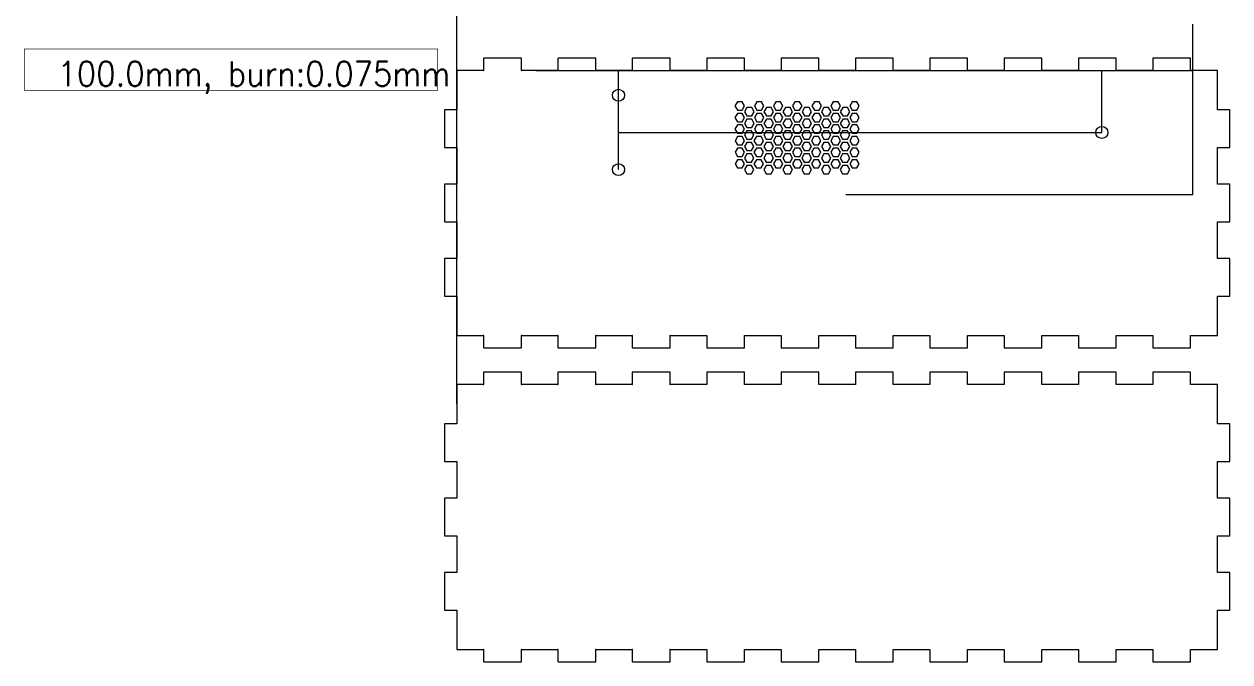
# Model space of a CAD drawing. Extents: x -20 to 272, y -138 to 307.
# Drawn here: x -20.1 to 271.8, y -138.4 to 16 of the extents above; entities that cross this region are included whole.
import ezdxf

# ---------------------------------------------------------------- set-up
doc = ezdxf.new("R2010")
doc.units = 0
doc.header["$MEASUREMENT"] = 0
doc.layers.add('cut', color=1, linetype='Continuous', lineweight=5)
doc.layers.add('helper', color=3, linetype='Continuous', lineweight=5)
doc.styles.add('textstyle3', font='Standard')

msp = doc.modelspace()

# ---------------------------------------------------------------- linework, layer by layer
at = {"color": 0, "const_width": 0.15}
msp.add_lwpolyline([(-20, 0), (80, 0), (80, 10), (-20, 10), (-20, 0)], close=True, dxfattribs=at)
at = {"layer": 'cut'}
for points in [[(84.65, 4.71), (84.65, -4.71), (84.65, -4.72), (84.66, -4.74), (84.68, -4.74), (84.68, -4.72), (84.66, -4.71), (84.65, -4.71), (81.72, -4.71), (81.71, -4.71), (81.67, -4.73), (81.65, -4.77), (81.65, -4.79), (81.65, -13.79), (81.65, -13.8), (81.67, -13.84), (81.71, -13.86), (81.72, -13.86), (84.65, -13.86), (84.66, -13.86), (84.68, -13.85), (84.68, -13.83), (84.66, -13.83), (84.65, -13.85), (84.65, -13.86), (84.65, -22.71), (84.65, -22.72), (84.66, -22.74), (84.68, -22.74), (84.68, -22.72), (84.66, -22.71), (84.65, -22.71), (81.72, -22.71), (81.71, -22.71), (81.67, -22.73), (81.65, -22.77), (81.65, -22.79), (81.65, -31.79), (81.65, -31.8), (81.67, -31.84), (81.71, -31.86), (81.72, -31.86), (84.65, -31.86), (84.66, -31.86), (84.68, -31.85), (84.68, -31.83), (84.66, -31.83), (84.65, -31.85), (84.65, -31.86), (84.65, -40.71), (84.65, -40.72), (84.66, -40.74), (84.68, -40.74), (84.68, -40.72), (84.66, -40.71), (84.65, -40.71), (81.72, -40.71), (81.71, -40.71), (81.67, -40.73), (81.65, -40.77), (81.65, -40.79), (81.65, -49.79), (81.65, -49.8), (81.67, -49.84), (81.71, -49.86), (81.72, -49.86), (84.65, -49.86), (84.66, -49.86), (84.68, -49.85), (84.68, -49.83), (84.66, -49.83), (84.65, -49.85), (84.65, -49.86), (84.65, -59.29), (84.65, -59.3), (84.67, -59.34), (84.71, -59.36), (84.72, -59.36), (91.15, -59.36), (91.16, -59.36), (91.18, -59.35), (91.18, -59.33), (91.16, -59.33), (91.15, -59.35), (91.15, -59.36), (91.15, -62.29), (91.15, -62.3), (91.17, -62.34), (91.21, -62.36), (91.22, -62.36), (100.22, -62.36), (100.24, -62.36), (100.28, -62.34), (100.3, -62.3), (100.3, -62.29), (100.3, -59.36), (100.3, -59.35), (100.29, -59.33), (100.27, -59.33), (100.27, -59.35), (100.29, -59.36), (100.3, -59.36), (109.15, -59.36), (109.16, -59.36), (109.18, -59.35), (109.18, -59.33), (109.16, -59.33), (109.15, -59.35), (109.15, -59.36), (109.15, -62.29), (109.15, -62.3), (109.17, -62.34), (109.21, -62.36), (109.22, -62.36), (118.22, -62.36), (118.24, -62.36), (118.28, -62.34), (118.3, -62.3), (118.3, -62.29), (118.3, -59.36), (118.3, -59.35), (118.29, -59.33), (118.27, -59.33), (118.27, -59.35), (118.29, -59.36), (118.3, -59.36), (127.15, -59.36), (127.16, -59.36), (127.18, -59.35), (127.18, -59.33), (127.16, -59.33), (127.15, -59.35), (127.15, -59.36), (127.15, -62.29), (127.15, -62.3), (127.17, -62.34), (127.21, -62.36), (127.22, -62.36), (136.22, -62.36), (136.24, -62.36), (136.28, -62.34), (136.3, -62.3), (136.3, -62.29), (136.3, -59.36), (136.3, -59.35), (136.29, -59.33), (136.27, -59.33), (136.27, -59.35), (136.29, -59.36), (136.3, -59.36), (145.15, -59.36), (145.16, -59.36), (145.18, -59.35), (145.18, -59.33), (145.16, -59.33), (145.15, -59.35), (145.15, -59.36), (145.15, -62.29), (145.15, -62.3), (145.17, -62.34), (145.21, -62.36), (145.23, -62.36), (154.23, -62.36), (154.24, -62.36), (154.28, -62.34), (154.3, -62.3), (154.3, -62.29), (154.3, -59.36), (154.3, -59.35), (154.29, -59.33), (154.27, -59.33), (154.27, -59.35), (154.29, -59.36), (154.3, -59.36), (163.15, -59.36), (163.16, -59.36), (163.18, -59.35), (163.18, -59.33), (163.16, -59.33), (163.15, -59.35), (163.15, -59.36), (163.15, -62.29), (163.15, -62.3), (163.17, -62.34), (163.21, -62.36), (163.22, -62.36), (172.22, -62.36), (172.24, -62.36), (172.28, -62.34), (172.3, -62.3), (172.3, -62.29), (172.3, -59.36), (172.3, -59.35), (172.29, -59.33), (172.27, -59.33), (172.27, -59.35), (172.29, -59.36), (172.3, -59.36), (181.15, -59.36), (181.16, -59.36), (181.18, -59.35), (181.18, -59.33), (181.16, -59.33), (181.15, -59.35), (181.15, -59.36), (181.15, -62.29), (181.15, -62.3), (181.17, -62.34), (181.21, -62.36), (181.22, -62.36), (190.23, -62.36), (190.24, -62.36), (190.28, -62.34), (190.3, -62.3), (190.3, -62.29), (190.3, -59.36), (190.3, -59.35), (190.29, -59.33), (190.27, -59.33), (190.27, -59.35), (190.29, -59.36), (190.3, -59.36), (199.15, -59.36), (199.16, -59.36), (199.18, -59.35), (199.18, -59.33), (199.16, -59.33), (199.15, -59.35), (199.15, -59.36), (199.15, -62.29), (199.15, -62.3), (199.17, -62.34), (199.21, -62.36), (199.23, -62.36), (208.22, -62.36), (208.24, -62.36), (208.28, -62.34), (208.3, -62.3), (208.3, -62.29), (208.3, -59.36), (208.3, -59.35), (208.29, -59.33), (208.27, -59.33), (208.27, -59.35), (208.29, -59.36), (208.3, -59.36), (217.15, -59.36), (217.16, -59.36), (217.18, -59.35), (217.18, -59.33), (217.16, -59.33), (217.15, -59.35), (217.15, -59.36), (217.15, -62.29), (217.15, -62.3), (217.17, -62.34), (217.21, -62.36), (217.22, -62.36), (226.22, -62.36), (226.24, -62.36), (226.28, -62.34), (226.3, -62.3), (226.3, -62.29), (226.3, -59.36), (226.3, -59.35), (226.29, -59.33), (226.27, -59.33), (226.27, -59.35), (226.29, -59.36), (226.3, -59.36), (235.15, -59.36), (235.16, -59.36), (235.18, -59.35), (235.18, -59.33), (235.16, -59.33), (235.15, -59.35), (235.15, -59.36), (235.15, -62.29), (235.15, -62.3), (235.17, -62.34), (235.21, -62.36), (235.22, -62.36), (244.23, -62.36), (244.24, -62.36), (244.28, -62.34), (244.3, -62.3), (244.3, -62.29), (244.3, -59.36), (244.3, -59.35), (244.29, -59.33), (244.27, -59.33), (244.27, -59.35), (244.29, -59.36), (244.3, -59.36), (253.15, -59.36), (253.16, -59.36), (253.18, -59.35), (253.18, -59.33), (253.16, -59.33), (253.15, -59.35), (253.15, -59.36), (253.15, -62.29), (253.15, -62.3), (253.17, -62.34), (253.21, -62.36), (253.23, -62.36), (262.22, -62.36), (262.24, -62.36), (262.28, -62.34), (262.3, -62.3), (262.3, -62.29), (262.3, -59.36), (262.3, -59.35), (262.29, -59.33), (262.27, -59.33), (262.27, -59.35), (262.29, -59.36), (262.3, -59.36), (268.72, -59.36), (268.74, -59.36), (268.78, -59.34), (268.8, -59.3), (268.8, -59.29), (268.8, -49.86), (268.8, -49.85), (268.79, -49.83), (268.77, -49.83), (268.77, -49.85), (268.79, -49.86), (268.8, -49.86), (271.72, -49.86), (271.74, -49.86), (271.78, -49.84), (271.8, -49.8), (271.8, -49.79), (271.8, -40.79), (271.8, -40.77), (271.78, -40.73), (271.74, -40.71), (271.72, -40.71), (268.8, -40.71), (268.79, -40.71), (268.77, -40.72), (268.77, -40.74), (268.79, -40.74), (268.8, -40.72), (268.8, -40.71), (268.8, -31.86), (268.8, -31.85), (268.79, -31.83), (268.77, -31.83), (268.77, -31.85), (268.79, -31.86), (268.8, -31.86), (271.72, -31.86), (271.74, -31.86), (271.78, -31.84), (271.8, -31.8), (271.8, -31.79), (271.8, -22.79), (271.8, -22.77), (271.78, -22.73), (271.74, -22.71), (271.72, -22.71), (268.8, -22.71), (268.79, -22.71), (268.77, -22.72), (268.77, -22.74), (268.79, -22.74), (268.8, -22.72), (268.8, -22.71), (268.8, -13.86), (268.8, -13.85), (268.79, -13.83), (268.77, -13.83), (268.77, -13.85), (268.79, -13.86), (268.8, -13.86), (271.72, -13.86), (271.74, -13.86), (271.78, -13.84), (271.8, -13.8), (271.8, -13.79), (271.8, -4.79), (271.8, -4.77), (271.78, -4.73), (271.74, -4.71), (271.72, -4.71), (268.8, -4.71), (268.79, -4.71), (268.77, -4.72), (268.77, -4.74), (268.79, -4.74), (268.8, -4.72), (268.8, -4.71), (268.8, 4.71), (268.8, 4.73), (268.78, 4.77), (268.74, 4.79), (268.72, 4.79), (262.3, 4.79), (262.29, 4.79), (262.27, 4.78), (262.27, 4.76), (262.29, 4.76), (262.3, 4.78), (262.3, 4.79), (262.3, 7.71), (262.3, 7.73), (262.28, 7.77), (262.24, 7.79), (262.22, 7.79), (253.23, 7.79), (253.21, 7.79), (253.17, 7.77), (253.15, 7.73), (253.15, 7.71), (253.15, 4.79), (253.15, 4.78), (253.16, 4.76), (253.18, 4.76), (253.18, 4.78), (253.16, 4.79), (253.15, 4.79), (244.3, 4.79), (244.29, 4.79), (244.27, 4.78), (244.27, 4.76), (244.29, 4.76), (244.3, 4.78), (244.3, 4.79), (244.3, 7.71), (244.3, 7.73), (244.28, 7.77), (244.24, 7.79), (244.23, 7.79), (235.22, 7.79), (235.21, 7.79), (235.17, 7.77), (235.15, 7.73), (235.15, 7.71), (235.15, 4.79), (235.15, 4.78), (235.16, 4.76), (235.18, 4.76), (235.18, 4.78), (235.16, 4.79), (235.15, 4.79), (226.3, 4.79), (226.29, 4.79), (226.27, 4.78), (226.27, 4.76), (226.29, 4.76), (226.3, 4.78), (226.3, 4.79), (226.3, 7.71), (226.3, 7.73), (226.28, 7.77), (226.24, 7.79), (226.22, 7.79), (217.22, 7.79), (217.21, 7.79), (217.17, 7.77), (217.15, 7.73), (217.15, 7.71), (217.15, 4.79), (217.15, 4.78), (217.16, 4.76), (217.18, 4.76), (217.18, 4.78), (217.16, 4.79), (217.15, 4.79), (208.3, 4.79), (208.29, 4.79), (208.27, 4.78), (208.27, 4.76), (208.29, 4.76), (208.3, 4.78), (208.3, 4.79), (208.3, 7.71), (208.3, 7.73), (208.28, 7.77), (208.24, 7.79), (208.22, 7.79), (199.23, 7.79), (199.21, 7.79), (199.17, 7.77), (199.15, 7.73), (199.15, 7.71), (199.15, 4.79), (199.15, 4.78), (199.16, 4.76), (199.18, 4.76), (199.18, 4.78), (199.16, 4.79), (199.15, 4.79), (190.3, 4.79), (190.29, 4.79), (190.27, 4.78), (190.27, 4.76), (190.29, 4.76), (190.3, 4.78), (190.3, 4.79), (190.3, 7.71), (190.3, 7.73), (190.28, 7.77), (190.24, 7.79), (190.23, 7.79), (181.22, 7.79), (181.21, 7.79), (181.17, 7.77), (181.15, 7.73), (181.15, 7.71), (181.15, 4.79), (181.15, 4.78), (181.16, 4.76), (181.18, 4.76), (181.18, 4.78), (181.16, 4.79), (181.15, 4.79), (172.3, 4.79), (172.29, 4.79), (172.27, 4.78), (172.27, 4.76), (172.29, 4.76), (172.3, 4.78), (172.3, 4.79), (172.3, 7.71), (172.3, 7.73), (172.28, 7.77), (172.24, 7.79), (172.22, 7.79), (163.22, 7.79), (163.21, 7.79), (163.17, 7.77), (163.15, 7.73), (163.15, 7.71), (163.15, 4.79), (163.15, 4.78), (163.16, 4.76), (163.18, 4.76), (163.18, 4.78), (163.16, 4.79), (163.15, 4.79), (154.3, 4.79), (154.29, 4.79), (154.27, 4.78), (154.27, 4.76), (154.29, 4.76), (154.3, 4.78), (154.3, 4.79), (154.3, 7.71), (154.3, 7.73), (154.28, 7.77), (154.24, 7.79), (154.23, 7.79), (145.23, 7.79), (145.21, 7.79), (145.17, 7.77), (145.15, 7.73), (145.15, 7.71), (145.15, 4.79), (145.15, 4.78), (145.16, 4.76), (145.18, 4.76), (145.18, 4.78), (145.16, 4.79), (145.15, 4.79), (136.3, 4.79), (136.29, 4.79), (136.27, 4.78), (136.27, 4.76), (136.29, 4.76), (136.3, 4.78), (136.3, 4.79), (136.3, 7.71), (136.3, 7.73), (136.28, 7.77), (136.24, 7.79), (136.22, 7.79), (127.22, 7.79), (127.21, 7.79), (127.17, 7.77), (127.15, 7.73), (127.15, 7.71), (127.15, 4.79), (127.15, 4.78), (127.16, 4.76), (127.18, 4.76), (127.18, 4.78), (127.16, 4.79), (127.15, 4.79), (118.3, 4.79), (118.29, 4.79), (118.27, 4.78), (118.27, 4.76), (118.29, 4.76), (118.3, 4.78), (118.3, 4.79), (118.3, 7.71), (118.3, 7.73), (118.28, 7.77), (118.24, 7.79), (118.22, 7.79), (109.22, 7.79), (109.21, 7.79), (109.17, 7.77), (109.15, 7.73), (109.15, 7.71), (109.15, 4.79), (109.15, 4.78), (109.16, 4.76), (109.18, 4.76), (109.18, 4.78), (109.16, 4.79), (109.15, 4.79), (100.3, 4.79), (100.29, 4.79), (100.27, 4.78), (100.27, 4.76), (100.29, 4.76), (100.3, 4.78), (100.3, 4.79), (100.3, 7.71), (100.3, 7.73), (100.28, 7.77), (100.24, 7.79), (100.22, 7.79), (91.22, 7.79), (91.21, 7.79), (91.17, 7.77), (91.15, 7.73), (91.15, 7.71), (91.15, 4.79), (91.15, 4.78), (91.16, 4.76), (91.18, 4.76), (91.18, 4.78), (91.16, 4.79), (91.15, 4.79), (84.72, 4.79), (84.71, 4.79), (84.67, 4.77), (84.65, 4.73), (84.65, 4.71)], [(84.65, -71.29), (84.65, -80.71), (84.65, -80.72), (84.66, -80.74), (84.68, -80.74), (84.68, -80.72), (84.66, -80.71), (84.65, -80.71), (81.72, -80.71), (81.71, -80.71), (81.67, -80.73), (81.65, -80.77), (81.65, -80.79), (81.65, -89.79), (81.65, -89.8), (81.67, -89.84), (81.71, -89.86), (81.72, -89.86), (84.65, -89.86), (84.66, -89.86), (84.68, -89.85), (84.68, -89.83), (84.66, -89.83), (84.65, -89.85), (84.65, -89.86), (84.65, -98.71), (84.65, -98.72), (84.66, -98.74), (84.68, -98.74), (84.68, -98.72), (84.66, -98.71), (84.65, -98.71), (81.72, -98.71), (81.71, -98.71), (81.67, -98.73), (81.65, -98.77), (81.65, -98.79), (81.65, -107.79), (81.65, -107.8), (81.67, -107.84), (81.71, -107.86), (81.72, -107.86), (84.65, -107.86), (84.66, -107.86), (84.68, -107.85), (84.68, -107.83), (84.66, -107.83), (84.65, -107.85), (84.65, -107.86), (84.65, -116.71), (84.65, -116.72), (84.66, -116.74), (84.68, -116.74), (84.68, -116.72), (84.66, -116.71), (84.65, -116.71), (81.72, -116.71), (81.71, -116.71), (81.67, -116.73), (81.65, -116.77), (81.65, -116.79), (81.65, -125.79), (81.65, -125.8), (81.67, -125.84), (81.71, -125.86), (81.72, -125.86), (84.65, -125.86), (84.66, -125.86), (84.68, -125.85), (84.68, -125.83), (84.66, -125.83), (84.65, -125.85), (84.65, -125.86), (84.65, -135.29), (84.65, -135.3), (84.67, -135.34), (84.71, -135.36), (84.72, -135.36), (91.15, -135.36), (91.16, -135.36), (91.18, -135.35), (91.18, -135.33), (91.16, -135.33), (91.15, -135.35), (91.15, -135.36), (91.15, -138.29), (91.15, -138.3), (91.17, -138.34), (91.21, -138.36), (91.22, -138.36), (100.22, -138.36), (100.24, -138.36), (100.28, -138.34), (100.3, -138.3), (100.3, -138.29), (100.3, -135.36), (100.3, -135.35), (100.29, -135.33), (100.27, -135.33), (100.27, -135.35), (100.29, -135.36), (100.3, -135.36), (109.15, -135.36), (109.16, -135.36), (109.18, -135.35), (109.18, -135.33), (109.16, -135.33), (109.15, -135.35), (109.15, -135.36), (109.15, -138.29), (109.15, -138.3), (109.17, -138.34), (109.21, -138.36), (109.22, -138.36), (118.22, -138.36), (118.24, -138.36), (118.28, -138.34), (118.3, -138.3), (118.3, -138.29), (118.3, -135.36), (118.3, -135.35), (118.29, -135.33), (118.27, -135.33), (118.27, -135.35), (118.29, -135.36), (118.3, -135.36), (127.15, -135.36), (127.16, -135.36), (127.18, -135.35), (127.18, -135.33), (127.16, -135.33), (127.15, -135.35), (127.15, -135.36), (127.15, -138.29), (127.15, -138.3), (127.17, -138.34), (127.21, -138.36), (127.22, -138.36), (136.22, -138.36), (136.24, -138.36), (136.28, -138.34), (136.3, -138.3), (136.3, -138.29), (136.3, -135.36), (136.3, -135.35), (136.29, -135.33), (136.27, -135.33), (136.27, -135.35), (136.29, -135.36), (136.3, -135.36), (145.15, -135.36), (145.16, -135.36), (145.18, -135.35), (145.18, -135.33), (145.16, -135.33), (145.15, -135.35), (145.15, -135.36), (145.15, -138.29), (145.15, -138.3), (145.17, -138.34), (145.21, -138.36), (145.23, -138.36), (154.23, -138.36), (154.24, -138.36), (154.28, -138.34), (154.3, -138.3), (154.3, -138.29), (154.3, -135.36), (154.3, -135.35), (154.29, -135.33), (154.27, -135.33), (154.27, -135.35), (154.29, -135.36), (154.3, -135.36), (163.15, -135.36), (163.16, -135.36), (163.18, -135.35), (163.18, -135.33), (163.16, -135.33), (163.15, -135.35), (163.15, -135.36), (163.15, -138.29), (163.15, -138.3), (163.17, -138.34), (163.21, -138.36), (163.22, -138.36), (172.22, -138.36), (172.24, -138.36), (172.28, -138.34), (172.3, -138.3), (172.3, -138.29), (172.3, -135.36), (172.3, -135.35), (172.29, -135.33), (172.27, -135.33), (172.27, -135.35), (172.29, -135.36), (172.3, -135.36), (181.15, -135.36), (181.16, -135.36), (181.18, -135.35), (181.18, -135.33), (181.16, -135.33), (181.15, -135.35), (181.15, -135.36), (181.15, -138.29), (181.15, -138.3), (181.17, -138.34), (181.21, -138.36), (181.22, -138.36), (190.23, -138.36), (190.24, -138.36), (190.28, -138.34), (190.3, -138.3), (190.3, -138.29), (190.3, -135.36), (190.3, -135.35), (190.29, -135.33), (190.27, -135.33), (190.27, -135.35), (190.29, -135.36), (190.3, -135.36), (199.15, -135.36), (199.16, -135.36), (199.18, -135.35), (199.18, -135.33), (199.16, -135.33), (199.15, -135.35), (199.15, -135.36), (199.15, -138.29), (199.15, -138.3), (199.17, -138.34), (199.21, -138.36), (199.23, -138.36), (208.22, -138.36), (208.24, -138.36), (208.28, -138.34), (208.3, -138.3), (208.3, -138.29), (208.3, -135.36), (208.3, -135.35), (208.29, -135.33), (208.27, -135.33), (208.27, -135.35), (208.29, -135.36), (208.3, -135.36), (217.15, -135.36), (217.16, -135.36), (217.18, -135.35), (217.18, -135.33), (217.16, -135.33), (217.15, -135.35), (217.15, -135.36), (217.15, -138.29), (217.15, -138.3), (217.17, -138.34), (217.21, -138.36), (217.22, -138.36), (226.22, -138.36), (226.24, -138.36), (226.28, -138.34), (226.3, -138.3), (226.3, -138.29), (226.3, -135.36), (226.3, -135.35), (226.29, -135.33), (226.27, -135.33), (226.27, -135.35), (226.29, -135.36), (226.3, -135.36), (235.15, -135.36), (235.16, -135.36), (235.18, -135.35), (235.18, -135.33), (235.16, -135.33), (235.15, -135.35), (235.15, -135.36), (235.15, -138.29), (235.15, -138.3), (235.17, -138.34), (235.21, -138.36), (235.22, -138.36), (244.23, -138.36), (244.24, -138.36), (244.28, -138.34), (244.3, -138.3), (244.3, -138.29), (244.3, -135.36), (244.3, -135.35), (244.29, -135.33), (244.27, -135.33), (244.27, -135.35), (244.29, -135.36), (244.3, -135.36), (253.15, -135.36), (253.16, -135.36), (253.18, -135.35), (253.18, -135.33), (253.16, -135.33), (253.15, -135.35), (253.15, -135.36), (253.15, -138.29), (253.15, -138.3), (253.17, -138.34), (253.21, -138.36), (253.23, -138.36), (262.22, -138.36), (262.24, -138.36), (262.28, -138.34), (262.3, -138.3), (262.3, -138.29), (262.3, -135.36), (262.3, -135.35), (262.29, -135.33), (262.27, -135.33), (262.27, -135.35), (262.29, -135.36), (262.3, -135.36), (268.72, -135.36), (268.74, -135.36), (268.78, -135.34), (268.8, -135.3), (268.8, -135.29), (268.8, -125.86), (268.8, -125.85), (268.79, -125.83), (268.77, -125.83), (268.77, -125.85), (268.79, -125.86), (268.8, -125.86), (271.72, -125.86), (271.74, -125.86), (271.78, -125.84), (271.8, -125.8), (271.8, -125.79), (271.8, -116.79), (271.8, -116.77), (271.78, -116.73), (271.74, -116.71), (271.72, -116.71), (268.8, -116.71), (268.79, -116.71), (268.77, -116.72), (268.77, -116.74), (268.79, -116.74), (268.8, -116.72), (268.8, -116.71), (268.8, -107.86), (268.8, -107.85), (268.79, -107.83), (268.77, -107.83), (268.77, -107.85), (268.79, -107.86), (268.8, -107.86), (271.72, -107.86), (271.74, -107.86), (271.78, -107.84), (271.8, -107.8), (271.8, -107.79), (271.8, -98.79), (271.8, -98.77), (271.78, -98.73), (271.74, -98.71), (271.72, -98.71), (268.8, -98.71), (268.79, -98.71), (268.77, -98.72), (268.77, -98.74), (268.79, -98.74), (268.8, -98.72), (268.8, -98.71), (268.8, -89.86), (268.8, -89.85), (268.79, -89.83), (268.77, -89.83), (268.77, -89.85), (268.79, -89.86), (268.8, -89.86), (271.72, -89.86), (271.74, -89.86), (271.78, -89.84), (271.8, -89.8), (271.8, -89.79), (271.8, -80.79), (271.8, -80.77), (271.78, -80.73), (271.74, -80.71), (271.72, -80.71), (268.8, -80.71), (268.79, -80.71), (268.77, -80.72), (268.77, -80.74), (268.79, -80.74), (268.8, -80.72), (268.8, -80.71), (268.8, -71.29), (268.8, -71.27), (268.78, -71.23), (268.74, -71.21), (268.72, -71.21), (262.3, -71.21), (262.29, -71.21), (262.27, -71.22), (262.27, -71.24), (262.29, -71.24), (262.3, -71.22), (262.3, -71.21), (262.3, -68.29), (262.3, -68.27), (262.28, -68.23), (262.24, -68.21), (262.22, -68.21), (253.23, -68.21), (253.21, -68.21), (253.17, -68.23), (253.15, -68.27), (253.15, -68.29), (253.15, -71.21), (253.15, -71.22), (253.16, -71.24), (253.18, -71.24), (253.18, -71.22), (253.16, -71.21), (253.15, -71.21), (244.3, -71.21), (244.29, -71.21), (244.27, -71.22), (244.27, -71.24), (244.29, -71.24), (244.3, -71.22), (244.3, -71.21), (244.3, -68.29), (244.3, -68.27), (244.28, -68.23), (244.24, -68.21), (244.23, -68.21), (235.22, -68.21), (235.21, -68.21), (235.17, -68.23), (235.15, -68.27), (235.15, -68.29), (235.15, -71.21), (235.15, -71.22), (235.16, -71.24), (235.18, -71.24), (235.18, -71.22), (235.16, -71.21), (235.15, -71.21), (226.3, -71.21), (226.29, -71.21), (226.27, -71.22), (226.27, -71.24), (226.29, -71.24), (226.3, -71.22), (226.3, -71.21), (226.3, -68.29), (226.3, -68.27), (226.28, -68.23), (226.24, -68.21), (226.22, -68.21), (217.22, -68.21), (217.21, -68.21), (217.17, -68.23), (217.15, -68.27), (217.15, -68.29), (217.15, -71.21), (217.15, -71.22), (217.16, -71.24), (217.18, -71.24), (217.18, -71.22), (217.16, -71.21), (217.15, -71.21), (208.3, -71.21), (208.29, -71.21), (208.27, -71.22), (208.27, -71.24), (208.29, -71.24), (208.3, -71.22), (208.3, -71.21), (208.3, -68.29), (208.3, -68.27), (208.28, -68.23), (208.24, -68.21), (208.22, -68.21), (199.23, -68.21), (199.21, -68.21), (199.17, -68.23), (199.15, -68.27), (199.15, -68.29), (199.15, -71.21), (199.15, -71.22), (199.16, -71.24), (199.18, -71.24), (199.18, -71.22), (199.16, -71.21), (199.15, -71.21), (190.3, -71.21), (190.29, -71.21), (190.27, -71.22), (190.27, -71.24), (190.29, -71.24), (190.3, -71.22), (190.3, -71.21), (190.3, -68.29), (190.3, -68.27), (190.28, -68.23), (190.24, -68.21), (190.23, -68.21), (181.22, -68.21), (181.21, -68.21), (181.17, -68.23), (181.15, -68.27), (181.15, -68.29), (181.15, -71.21), (181.15, -71.22), (181.16, -71.24), (181.18, -71.24), (181.18, -71.22), (181.16, -71.21), (181.15, -71.21), (172.3, -71.21), (172.29, -71.21), (172.27, -71.22), (172.27, -71.24), (172.29, -71.24), (172.3, -71.22), (172.3, -71.21), (172.3, -68.29), (172.3, -68.27), (172.28, -68.23), (172.24, -68.21), (172.22, -68.21), (163.22, -68.21), (163.21, -68.21), (163.17, -68.23), (163.15, -68.27), (163.15, -68.29), (163.15, -71.21), (163.15, -71.22), (163.16, -71.24), (163.18, -71.24), (163.18, -71.22), (163.16, -71.21), (163.15, -71.21), (154.3, -71.21), (154.29, -71.21), (154.27, -71.22), (154.27, -71.24), (154.29, -71.24), (154.3, -71.22), (154.3, -71.21), (154.3, -68.29), (154.3, -68.27), (154.28, -68.23), (154.24, -68.21), (154.23, -68.21), (145.23, -68.21), (145.21, -68.21), (145.17, -68.23), (145.15, -68.27), (145.15, -68.29), (145.15, -71.21), (145.15, -71.22), (145.16, -71.24), (145.18, -71.24), (145.18, -71.22), (145.16, -71.21), (145.15, -71.21), (136.3, -71.21), (136.29, -71.21), (136.27, -71.22), (136.27, -71.24), (136.29, -71.24), (136.3, -71.22), (136.3, -71.21), (136.3, -68.29), (136.3, -68.27), (136.28, -68.23), (136.24, -68.21), (136.22, -68.21), (127.22, -68.21), (127.21, -68.21), (127.17, -68.23), (127.15, -68.27), (127.15, -68.29), (127.15, -71.21), (127.15, -71.22), (127.16, -71.24), (127.18, -71.24), (127.18, -71.22), (127.16, -71.21), (127.15, -71.21), (118.3, -71.21), (118.29, -71.21), (118.27, -71.22), (118.27, -71.24), (118.29, -71.24), (118.3, -71.22), (118.3, -71.21), (118.3, -68.29), (118.3, -68.27), (118.28, -68.23), (118.24, -68.21), (118.22, -68.21), (109.22, -68.21), (109.21, -68.21), (109.17, -68.23), (109.15, -68.27), (109.15, -68.29), (109.15, -71.21), (109.15, -71.22), (109.16, -71.24), (109.18, -71.24), (109.18, -71.22), (109.16, -71.21), (109.15, -71.21), (100.3, -71.21), (100.29, -71.21), (100.27, -71.22), (100.27, -71.24), (100.29, -71.24), (100.3, -71.22), (100.3, -71.21), (100.3, -68.29), (100.3, -68.27), (100.28, -68.23), (100.24, -68.21), (100.22, -68.21), (91.22, -68.21), (91.21, -68.21), (91.17, -68.23), (91.15, -68.27), (91.15, -68.29), (91.15, -71.21), (91.15, -71.22), (91.16, -71.24), (91.18, -71.24), (91.18, -71.22), (91.16, -71.21), (91.15, -71.21), (84.72, -71.21), (84.71, -71.21), (84.67, -71.23), (84.65, -71.27), (84.65, -71.29)]]:
    msp.add_lwpolyline(points, close=True, dxfattribs=at)
at = {"layer": 'cut', "flags": 128}
for points in [[(152, -3.8), (152.58, -4.8), (153.73, -4.8), (154.31, -3.8), (153.73, -2.8), (152.58, -2.8)], [(156.71, -3.8), (157.29, -4.8), (158.44, -4.8), (159.02, -3.8), (158.44, -2.8), (157.29, -2.8)], [(161.3, -3.8), (161.88, -4.8), (163.03, -4.8), (163.61, -3.8), (163.03, -2.8), (161.88, -2.8)], [(165.92, -3.8), (166.5, -4.8), (167.65, -4.8), (168.23, -3.8), (167.65, -2.8), (166.5, -2.8)], [(170.63, -3.8), (171.21, -4.8), (172.36, -4.8), (172.94, -3.8), (172.36, -2.8), (171.21, -2.8)], [(175.22, -3.8), (175.8, -4.8), (176.95, -4.8), (177.53, -3.8), (176.95, -2.8), (175.8, -2.8)], [(179.78, -3.8), (180.36, -4.8), (181.51, -4.8), (182.09, -3.8), (181.51, -2.8), (180.36, -2.8)], [(152, -6.6), (152.58, -7.6), (153.73, -7.6), (154.31, -6.6), (153.73, -5.6), (152.58, -5.6)], [(154.31, -5.2), (154.89, -6.2), (156.04, -6.2), (156.62, -5.2), (156.04, -4.2), (154.89, -4.2)], [(156.71, -6.6), (157.29, -7.6), (158.44, -7.6), (159.02, -6.6), (158.44, -5.6), (157.29, -5.6)], [(159.02, -5.2), (159.6, -6.2), (160.75, -6.2), (161.33, -5.2), (160.75, -4.2), (159.6, -4.2)], [(161.3, -6.6), (161.88, -7.6), (163.03, -7.6), (163.61, -6.6), (163.03, -5.6), (161.88, -5.6)], [(163.61, -5.2), (164.19, -6.2), (165.34, -6.2), (165.92, -5.2), (165.34, -4.2), (164.19, -4.2)], [(165.92, -6.6), (166.5, -7.6), (167.65, -7.6), (168.23, -6.6), (167.65, -5.6), (166.5, -5.6)], [(168.23, -5.2), (168.81, -6.2), (169.96, -6.2), (170.54, -5.2), (169.96, -4.2), (168.81, -4.2)], [(170.63, -6.6), (171.21, -7.6), (172.36, -7.6), (172.94, -6.6), (172.36, -5.6), (171.21, -5.6)], [(172.94, -5.2), (173.51, -6.2), (174.67, -6.2), (175.25, -5.2), (174.67, -4.2), (173.51, -4.2)], [(175.22, -6.6), (175.8, -7.6), (176.95, -7.6), (177.53, -6.6), (176.95, -5.6), (175.8, -5.6)], [(177.5, -5.2), (178.08, -6.2), (179.23, -6.2), (179.81, -5.2), (179.23, -4.2), (178.08, -4.2)], [(179.78, -6.6), (180.36, -7.6), (181.51, -7.6), (182.09, -6.6), (181.51, -5.6), (180.36, -5.6)], [(152, -9.4), (152.58, -10.4), (153.73, -10.4), (154.31, -9.4), (153.73, -8.4), (152.58, -8.4)], [(154.31, -8), (154.89, -9), (156.04, -9), (156.62, -8), (156.04, -7), (154.89, -7)], [(156.71, -9.4), (157.29, -10.4), (158.44, -10.4), (159.02, -9.4), (158.44, -8.4), (157.29, -8.4)], [(159.02, -8), (159.6, -9), (160.75, -9), (161.33, -8), (160.75, -7), (159.6, -7)], [(161.3, -9.4), (161.88, -10.4), (163.03, -10.4), (163.61, -9.4), (163.03, -8.4), (161.88, -8.4)], [(163.61, -8), (164.19, -9), (165.34, -9), (165.92, -8), (165.34, -7), (164.19, -7)], [(165.92, -9.4), (166.5, -10.4), (167.65, -10.4), (168.23, -9.4), (167.65, -8.4), (166.5, -8.4)], [(168.23, -8), (168.81, -9), (169.96, -9), (170.54, -8), (169.96, -7), (168.81, -7)], [(170.63, -9.4), (171.21, -10.4), (172.36, -10.4), (172.94, -9.4), (172.36, -8.4), (171.21, -8.4)], [(172.94, -8), (173.51, -9), (174.67, -9), (175.25, -8), (174.67, -7), (173.51, -7)], [(175.22, -9.4), (175.8, -10.4), (176.95, -10.4), (177.53, -9.4), (176.95, -8.4), (175.8, -8.4)], [(177.5, -8), (178.08, -9), (179.23, -9), (179.81, -8), (179.23, -7), (178.08, -7)], [(179.78, -9.4), (180.36, -10.4), (181.51, -10.4), (182.09, -9.4), (181.51, -8.4), (180.36, -8.4)], [(152.01, -12.2), (152.58, -13.2), (153.74, -13.2), (154.31, -12.2), (153.74, -11.2), (152.58, -11.2)], [(154.29, -10.8), (154.86, -11.8), (156.02, -11.8), (156.6, -10.8), (156.02, -9.8), (154.86, -9.8)], [(156.6, -12.2), (157.17, -13.2), (158.33, -13.2), (158.91, -12.2), (158.33, -11.2), (157.17, -11.2)], [(159, -10.8), (159.57, -11.8), (160.73, -11.8), (161.31, -10.8), (160.73, -9.8), (159.57, -9.8)], [(161.31, -12.2), (161.88, -13.2), (163.04, -13.2), (163.61, -12.2), (163.04, -11.2), (161.88, -11.2)], [(163.59, -10.8), (164.16, -11.8), (165.32, -11.8), (165.9, -10.8), (165.32, -9.8), (164.16, -9.8)], [(165.92, -12.2), (166.5, -13.2), (167.66, -13.2), (168.23, -12.2), (167.66, -11.2), (166.5, -11.2)], [(168.21, -10.8), (168.78, -11.8), (169.94, -11.8), (170.51, -10.8), (169.94, -9.8), (168.78, -9.8)], [(170.51, -12.2), (171.09, -13.2), (172.25, -13.2), (172.82, -12.2), (172.25, -11.2), (171.09, -11.2)], [(172.91, -10.8), (173.49, -11.8), (174.65, -11.8), (175.22, -10.8), (174.65, -9.8), (173.49, -9.8)], [(175.22, -12.2), (175.8, -13.2), (176.96, -13.2), (177.53, -12.2), (176.96, -11.2), (175.8, -11.2)], [(177.48, -10.8), (178.05, -11.8), (179.21, -11.8), (179.79, -10.8), (179.21, -9.8), (178.05, -9.8)], [(179.79, -12.2), (180.36, -13.2), (181.52, -13.2), (182.1, -12.2), (181.52, -11.2), (180.36, -11.2)], [(152.01, -15), (152.58, -16), (153.74, -16), (154.31, -15), (153.74, -14), (152.58, -14)], [(154.29, -13.6), (154.86, -14.6), (156.02, -14.6), (156.6, -13.6), (156.02, -12.6), (154.86, -12.6)], [(156.6, -15), (157.17, -16), (158.33, -16), (158.91, -15), (158.33, -14), (157.17, -14)], [(159, -13.6), (159.57, -14.6), (160.73, -14.6), (161.31, -13.6), (160.73, -12.6), (159.57, -12.6)], [(161.31, -15), (161.88, -16), (163.04, -16), (163.61, -15), (163.04, -14), (161.88, -14)], [(163.59, -13.6), (164.16, -14.6), (165.32, -14.6), (165.9, -13.6), (165.32, -12.6), (164.16, -12.6)], [(165.92, -15), (166.5, -16), (167.66, -16), (168.23, -15), (167.66, -14), (166.5, -14)], [(168.21, -13.6), (168.78, -14.6), (169.94, -14.6), (170.51, -13.6), (169.94, -12.6), (168.78, -12.6)], [(170.51, -15), (171.09, -16), (172.25, -16), (172.82, -15), (172.25, -14), (171.09, -14)], [(172.91, -13.6), (173.49, -14.6), (174.65, -14.6), (175.22, -13.6), (174.65, -12.6), (173.49, -12.6)], [(175.22, -15), (175.8, -16), (176.96, -16), (177.53, -15), (176.96, -14), (175.8, -14)], [(177.48, -13.6), (178.05, -14.6), (179.21, -14.6), (179.79, -13.6), (179.21, -12.6), (178.05, -12.6)], [(179.79, -15), (180.36, -16), (181.52, -16), (182.1, -15), (181.52, -14), (180.36, -14)], [(152.01, -17.8), (152.58, -18.8), (153.74, -18.8), (154.31, -17.8), (153.74, -16.8), (152.58, -16.8)], [(154.29, -16.4), (154.86, -17.4), (156.02, -17.4), (156.6, -16.4), (156.02, -15.4), (154.86, -15.4)], [(156.6, -17.8), (157.17, -18.8), (158.33, -18.8), (158.91, -17.8), (158.33, -16.8), (157.17, -16.8)], [(159, -16.4), (159.57, -17.4), (160.73, -17.4), (161.31, -16.4), (160.73, -15.4), (159.57, -15.4)], [(161.31, -17.8), (161.88, -18.8), (163.04, -18.8), (163.61, -17.8), (163.04, -16.8), (161.88, -16.8)], [(163.59, -16.4), (164.16, -17.4), (165.32, -17.4), (165.9, -16.4), (165.32, -15.4), (164.16, -15.4)], [(165.92, -17.8), (166.5, -18.8), (167.66, -18.8), (168.23, -17.8), (167.66, -16.8), (166.5, -16.8)], [(168.21, -16.4), (168.78, -17.4), (169.94, -17.4), (170.51, -16.4), (169.94, -15.4), (168.78, -15.4)], [(170.51, -17.8), (171.09, -18.8), (172.25, -18.8), (172.82, -17.8), (172.25, -16.8), (171.09, -16.8)], [(172.91, -16.4), (173.49, -17.4), (174.65, -17.4), (175.22, -16.4), (174.65, -15.4), (173.49, -15.4)], [(175.22, -17.8), (175.8, -18.8), (176.96, -18.8), (177.53, -17.8), (176.96, -16.8), (175.8, -16.8)], [(177.48, -16.4), (178.05, -17.4), (179.21, -17.4), (179.79, -16.4), (179.21, -15.4), (178.05, -15.4)], [(179.79, -17.8), (180.36, -18.8), (181.52, -18.8), (182.1, -17.8), (181.52, -16.8), (180.36, -16.8)], [(154.29, -19.2), (154.86, -20.2), (156.02, -20.2), (156.6, -19.2), (156.02, -18.2), (154.86, -18.2)], [(159, -19.2), (159.57, -20.2), (160.73, -20.2), (161.31, -19.2), (160.73, -18.2), (159.57, -18.2)], [(163.59, -19.2), (164.16, -20.2), (165.32, -20.2), (165.9, -19.2), (165.32, -18.2), (164.16, -18.2)], [(168.21, -19.2), (168.78, -20.2), (169.94, -20.2), (170.51, -19.2), (169.94, -18.2), (168.78, -18.2)], [(172.91, -19.2), (173.49, -20.2), (174.65, -20.2), (175.22, -19.2), (174.65, -18.2), (173.49, -18.2)], [(177.48, -19.2), (178.05, -20.2), (179.21, -20.2), (179.79, -19.2), (179.21, -18.2), (178.05, -18.2)]]:
    msp.add_lwpolyline(points, close=True, dxfattribs=at)
at = {"layer": 'cut'}
for centre in [(123.8, -1.21), (240.8, -10.21), (123.8, -19.21)]:
    msp.add_circle(centre, 1.45, dxfattribs=at)
at = {"layer": 'helper'}
for p, q in [((84.65, -76), (84.65, 29.44)), ((262.8, 4.79), (262.8, 16.02)), ((103.8, 4.79), (262.8, 4.79)), ((123.8, -10.21), (123.8, 4.79)), ((123.8, -1.21), (123.8, 4.79)), ((240.8, 4.79), (262.8, 4.79)), ((240.8, -10.21), (240.8, 4.79)), ((262.8, -25.21), (262.8, 4.79)), ((123.8, -19.21), (123.8, -1.21)), ((123.8, -10.21), (240.8, -10.21)), ((178.8, -25.21), (262.8, -25.21))]:
    msp.add_line(p, q, dxfattribs=at)

# ---------------------------------------------------------------- texts
at = {"color": 1, "style": 'textstyle3'}
msp.add_text('100.0mm, burn:0.075mm', height=6.0008, dxfattribs=at).set_placement((-12, 1))

doc.saveas('drawing.dxf')
